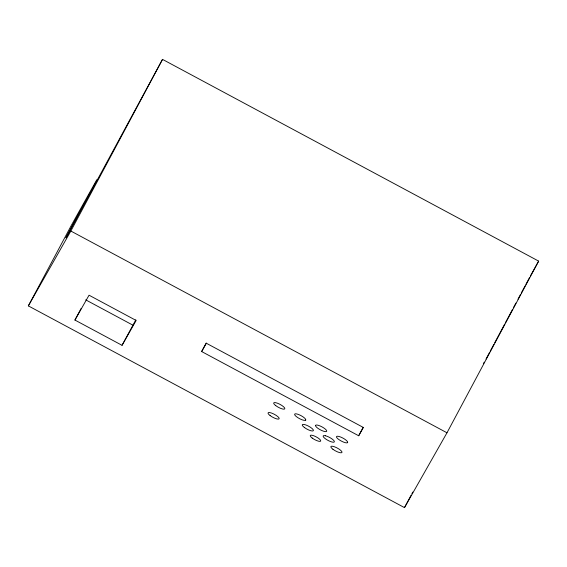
<?xml version="1.0" encoding="UTF-8"?>
<svg xmlns="http://www.w3.org/2000/svg" width="567" height="567" viewBox="0 0 567 567"><rect width="100%" height="100%" fill="white"/><g stroke="black" fill="none" stroke-linecap="round" stroke-linejoin="round"><path stroke-width="0.85" d="M28.35 305.882L71.485 225.092L96.808 179.725L65.935 237.892L162.516 59.379L538.65 261.118L446.987 432.791L404.484 507.621L28.35 305.882L70.854 231.045L162.516 59.379M74.929 320.057L89.047 295.201L136.151 320.468L122.04 345.324L74.929 320.057L81.152 308.405M122.04 345.324L135.818 319.852M201.646 351.54L206.353 343.255L363.376 427.475L358.677 435.761L201.646 351.54L206.211 342.992M358.677 435.761L363.107 427.454M404.484 507.621L411.118 495.189M411.947 493.637L412.776 492.085M486.018 359.053L489.335 352.83M490.164 351.278L493.907 344.282M494.736 342.723L504.694 324.069M505.53 322.51L512.582 309.291M513.411 307.739L515.906 303.076M517.983 299.185L520.471 294.521M521.3 292.969L525.035 285.974M525.871 284.414L529.606 277.419M530.436 275.867L538.65 261.118M483.396 363.667L484.268 362.129M70.854 231.045L446.987 432.791M85.716 299.858L132.82 325.125M315.585 425.356L315.564 425.838A6.294 1.68 28.1 0 0 320.305 429.793A6.294 1.68 28.1 0 0 326.28 431.586L326.684 431.31A6.294 1.68 28.1 0 0 321.971 426.866A6.294 1.68 28.1 0 0 315.585 425.356M347.684 442.281L347.5 442.678A6.294 1.68 28.1 0 1 342.099 441.459L340.647 440.694A6.294 1.68 28.1 0 1 336.543 436.555A6.294 1.68 28.1 0 1 342.539 437.901A6.294 1.68 28.1 0 1 347.684 442.281M305.748 420.076L305.344 420.353A6.294 1.68 28.1 0 1 295.995 416.313A6.294 1.68 28.1 0 1 298.611 414.52A6.294 1.68 28.1 0 1 305.748 420.076M325.444 435.775L324.395 435.605A6.294 1.68 28.1 0 0 323.559 437.072L324.274 437.844A6.294 1.68 28.1 0 0 332.12 442.054A6.294 1.68 28.1 0 0 333.29 439.985A6.294 1.68 28.1 0 0 325.444 435.775M270.119 415.59A6.294 1.68 28.1 0 0 279.162 418.786A6.294 1.68 28.1 0 0 271.565 413.059A6.294 1.68 28.1 0 0 270.119 415.59M275.768 405.653A6.294 1.68 28.1 0 0 284.811 408.85A6.294 1.68 28.1 0 0 277.206 403.116A6.294 1.68 28.1 0 0 275.768 405.653M304.351 427.468A6.294 1.68 28.1 0 0 313.395 430.665A6.294 1.68 28.1 0 0 305.79 424.931A6.294 1.68 28.1 0 0 304.351 427.468M312.197 438.064A5.939 1.588 28.1 0 0 320.724 441.076A5.939 1.588 28.1 0 0 313.551 435.676A5.939 1.588 28.1 0 0 312.197 438.064M332.935 449.284A6.294 1.68 28.1 0 0 341.979 452.48A6.294 1.68 28.1 0 0 334.374 446.746A6.294 1.68 28.1 0 0 332.935 449.284"/></g></svg>
